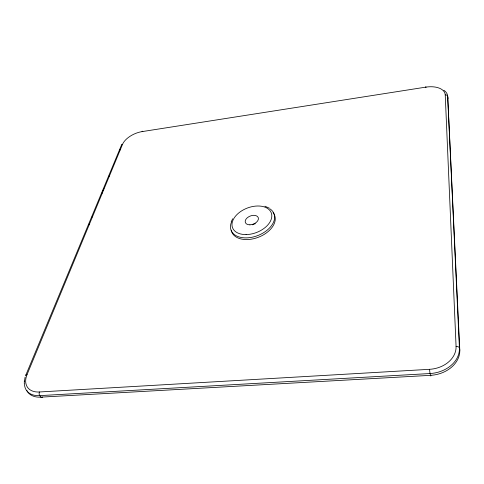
<?xml version="1.0" encoding="UTF-8"?>
<svg xmlns="http://www.w3.org/2000/svg" width="484" height="484" viewBox="0 0 484 484"><rect width="100%" height="100%" fill="white"/><g stroke="black" fill="none" stroke-linecap="round" stroke-linejoin="round"><path stroke-width="0.73" d="M24.2 383.255L25.065 377.248M24.267 381.404L24.279 381.065M25.821 375.154L121.563 144.898M88.572 225.514L89.443 223.42M92.045 217.147L92.625 215.749M101.598 194.132L102.469 192.039M103.044 190.648L103.915 188.554M108.833 176.696L109.705 174.609M119.548 150.899L120.413 148.806M25.876 375.862A2.541 1.355 18.6 0 1 27.086 374.483L122.561 144.28A17.152 8.906 -24.1 0 1 142.066 131.612A1.882 0.756 80.1 0 1 142.828 131.412M231.207 221.793L232.701 218.774M142.066 131.612L425.751 87.144A19.517 10.757 -12.2 0 1 445.238 94.912A2.184 1.761 -7.8 0 1 447.676 96.328L459.782 349.878A3.007 1.839 0.9 0 1 459.334 351.069M27.086 374.483A23.734 15.046 -35.7 0 0 39.41 391.979L429.629 369.31A26.608 20.631 -8.2 0 0 456.067 346.399L445.238 94.912M264.911 206.22L269.449 208.229M425.987 87.398L425.793 86.787L425.751 87.144M447.488 95.911A21.617 11.979 -12.1 0 1 447.954 98.064A2.184 1.754 -7.7 0 1 447.512 99.383M430.887 375.487A3.019 0.315 84.6 0 1 430.512 375.342L40.844 397.146A26.269 16.734 -35.8 0 1 26.717 390.328M42.531 397.055A2.614 1.404 -89.3 0 1 40.844 397.146L39.706 395.634A26.317 16.728 -35.8 0 1 24.448 383.582M39.41 391.979A2.614 1.41 -89.3 0 0 39.706 395.634L430.088 373.533A29.5 22.923 -8.1 0 0 459.425 348.044L447.676 96.328A21.647 11.967 -12.2 0 0 443.882 90.278M252.255 224.824A6.855 4.368 -21.1 0 1 255.364 223.741M273.049 212.724A22.978 14.538 -21.1 0 1 259.315 236.882A22.978 14.538 -21.1 0 1 231.261 230.118M456.067 346.399A3.013 1.845 0.8 0 1 459.425 348.044L459.782 349.878A29.433 22.917 -8 0 1 430.512 375.342L430.088 373.533A3.025 0.321 84.6 0 1 429.629 369.31M121.514 145.884A1.918 1.41 23 0 1 122.561 144.28M270.066 208.943A23.02 14.526 -21.1 0 1 256.369 236.077A23.02 14.526 -21.1 0 1 231.509 222.011M249.913 224.836A6.915 4.35 -21.1 0 0 258.268 217.606A6.915 4.35 -21.1 0 0 247.245 217.788A6.915 4.35 -21.1 0 0 249.913 224.836M246.072 234.577A20.751 13.062 -21.1 0 0 271.306 212.954A20.751 13.062 -21.1 0 0 238.303 213.329A20.751 13.062 -21.1 0 0 246.072 234.577"/></g></svg>
